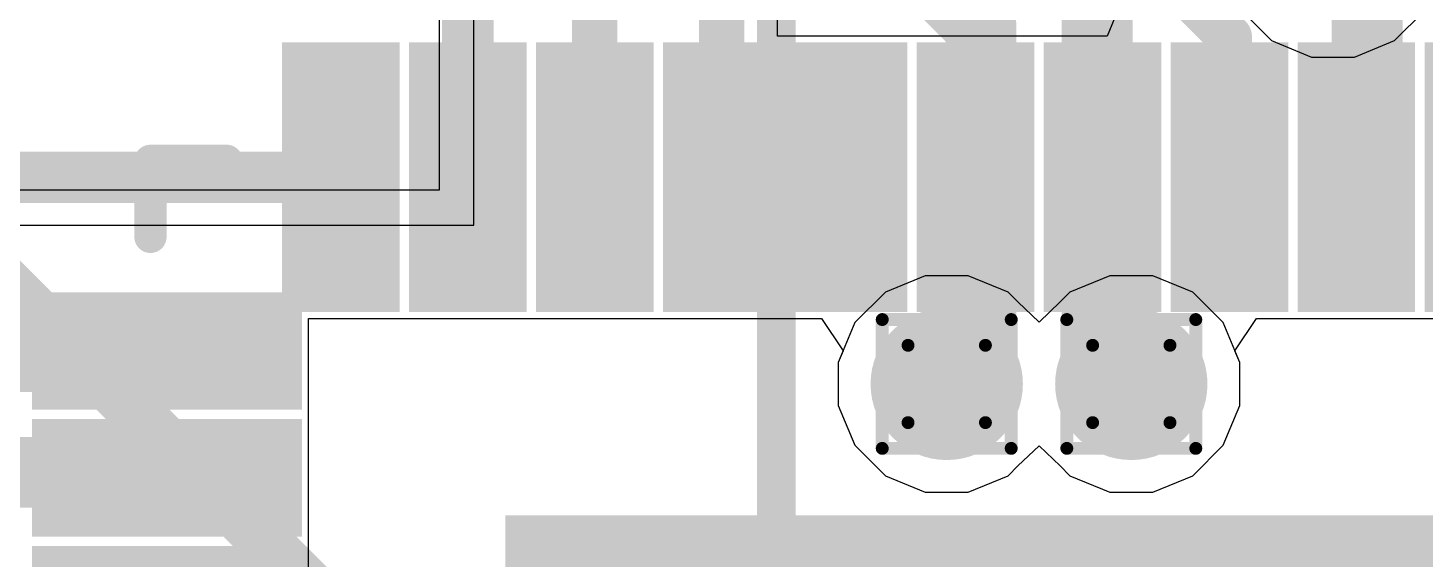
# Model space of a CAD drawing. Header units: inches. Extents: x -6 to 5433, y -4 to 5447.
# Drawn here: x 21.7 to 27.2, y 16.49 to 18.59 of the extents above; entities that cross this region are included whole.
import ezdxf

# ---------------------------------------------------------------- set-up
doc = ezdxf.new("R2010")
doc.units = ezdxf.units.IN
for name, color, linetype in [('Bottom Layer', 5, 'Continuous'), ('Drill Drawing', 1, 'Continuous'), ('Ground', 16, 'Continuous'), ('Power', 76, 'Continuous'), ('Top Layer', 1, 'Continuous'), ('Top Overlay', 2, 'Continuous'), ('Top Paste', 8, 'Continuous'), ('Top Solder', 216, 'Continuous'), ('Via Holes', 16, 'Continuous')]:
    doc.layers.add(name, color=color, linetype=linetype)

msp = doc.modelspace()

# ---------------------------------------------------------------- hatches: boundary and pattern name
at = {"layer": 'Bottom Layer'}
h = msp.add_hatch(color=5, dxfattribs=at)
edge = h.paths.add_edge_path()
edge.add_arc((25.3161, 17.1831), 0.3, 0, 360)
h = msp.add_hatch(color=5, dxfattribs=at)
edge = h.paths.add_edge_path()
edge.add_arc((26.0431, 17.1831), 0.3, 0, 360)
at = {"layer": 'Ground'}
h = msp.add_hatch(color=16, dxfattribs=at)
edge = h.paths.add_edge_path()
edge.add_arc((25.3161, 17.1831), 0.3, 0, 360)
h = msp.add_hatch(color=16, dxfattribs=at)
edge = h.paths.add_edge_path()
edge.add_arc((26.0431, 17.1831), 0.3, 0, 360)
at = {"layer": 'Power'}
h = msp.add_hatch(color=76, dxfattribs=at)
edge = h.paths.add_edge_path()
edge.add_arc((25.3161, 17.1831), 0.3, 0, 360)
h = msp.add_hatch(color=76, dxfattribs=at)
edge = h.paths.add_edge_path()
edge.add_arc((26.0431, 17.1831), 0.3, 0, 360)
at = {"layer": 'Top Layer'}
for points in [[(22.7996, 18.4281), (23.0596, 18.4281), (23.0596, 17.5681), (22.7996, 17.5681)], [(23.2996, 18.4281), (23.5596, 18.4281), (23.5596, 17.5681), (23.2996, 17.5681)], [(23.7996, 18.4281), (24.0596, 18.4281), (24.0596, 17.5681), (23.7996, 17.5681)], [(24.2996, 18.4281), (24.5596, 18.4281), (24.5596, 17.5681), (24.2996, 17.5681)], [(24.7996, 18.4281), (25.0596, 18.4281), (25.0596, 17.5681), (24.7996, 17.5681)], [(25.2996, 18.4281), (25.5596, 18.4281), (25.5596, 17.5681), (25.2996, 17.5681)], [(25.7996, 18.4281), (26.0596, 18.4281), (26.0596, 17.5681), (25.7996, 17.5681)], [(26.2996, 18.4281), (26.5596, 18.4281), (26.5596, 17.5681), (26.2996, 17.5681)], [(26.7996, 18.4281), (27.0596, 18.4281), (27.0596, 17.5681), (26.7996, 17.5681)], [(21.8146, 17.4431), (22.6746, 17.4431), (22.6746, 17.1831), (21.8146, 17.1831)], [(21.8146, 16.9431), (22.6746, 16.9431), (22.6746, 16.6831), (21.8146, 16.6831)], [(23.6796, 16.5631), (29.6796, 16.5631), (29.6796, 10.5631), (23.6796, 10.5631)]]:
    msp.add_hatch(color=1, dxfattribs=at).paths.add_polyline_path(points)
h = msp.add_hatch(color=1, dxfattribs=at)
edge = h.paths.add_edge_path()
edge.add_arc((25.3161, 17.1831), 0.3, 0, 360)
h = msp.add_hatch(color=1, dxfattribs=at)
edge = h.paths.add_edge_path()
edge.add_arc((26.0431, 17.1831), 0.3, 0, 360)
at = {"layer": 'Top Paste'}
for points in [[(22.7996, 18.4281), (23.0596, 18.4281), (23.0596, 17.5681), (22.7996, 17.5681)], [(23.2996, 18.4281), (23.5596, 18.4281), (23.5596, 17.5681), (23.2996, 17.5681)], [(23.7996, 18.4281), (24.0596, 18.4281), (24.0596, 17.5681), (23.7996, 17.5681)], [(24.2996, 18.4281), (24.5596, 18.4281), (24.5596, 17.5681), (24.2996, 17.5681)], [(24.7996, 18.4281), (25.0596, 18.4281), (25.0596, 17.5681), (24.7996, 17.5681)], [(25.2996, 18.4281), (25.5596, 18.4281), (25.5596, 17.5681), (25.2996, 17.5681)], [(25.7996, 18.4281), (26.0596, 18.4281), (26.0596, 17.5681), (25.7996, 17.5681)], [(26.2996, 18.4281), (26.5596, 18.4281), (26.5596, 17.5681), (26.2996, 17.5681)], [(26.7996, 18.4281), (27.0596, 18.4281), (27.0596, 17.5681), (26.7996, 17.5681)], [(21.8146, 17.4431), (22.6746, 17.4431), (22.6746, 17.1831), (21.8146, 17.1831)], [(21.8146, 16.9431), (22.6746, 16.9431), (22.6746, 16.6831), (21.8146, 16.6831)]]:
    msp.add_hatch(color=8, dxfattribs=at).paths.add_polyline_path(points)
at = {"layer": 'Top Solder'}
for points in [[(22.698, 18.5297), (23.1612, 18.5297), (23.1612, 17.4665), (22.698, 17.4665)], [(23.198, 18.5297), (23.6612, 18.5297), (23.6612, 17.4665), (23.198, 17.4665)], [(23.698, 18.5297), (24.1612, 18.5297), (24.1612, 17.4665), (23.698, 17.4665)], [(24.198, 18.5297), (24.6612, 18.5297), (24.6612, 17.4665), (24.198, 17.4665)], [(24.698, 18.5297), (25.1612, 18.5297), (25.1612, 17.4665), (24.698, 17.4665)], [(25.198, 18.5297), (25.6612, 18.5297), (25.6612, 17.4665), (25.198, 17.4665)], [(25.698, 18.5297), (26.1612, 18.5297), (26.1612, 17.4665), (25.698, 17.4665)], [(26.198, 18.5297), (26.6612, 18.5297), (26.6612, 17.4665), (26.198, 17.4665)], [(26.698, 18.5297), (27.1612, 18.5297), (27.1612, 17.4665), (26.698, 17.4665)], [(27.198, 18.5297), (27.6612, 18.5297), (27.6612, 17.4665), (27.198, 17.4665)], [(21.713, 17.5447), (22.7762, 17.5447), (22.7762, 17.0815), (21.713, 17.0815)], [(21.713, 17.0447), (22.7762, 17.0447), (22.7762, 16.5815), (21.713, 16.5815)], [(23.578, 16.6647), (29.7812, 16.6647), (29.7812, 10.4615), (23.578, 10.4615)], [(21.713, 16.5447), (22.7762, 16.5447), (22.7762, 16.0815), (21.713, 16.0815)]]:
    msp.add_hatch(color=216, dxfattribs=at).paths.add_polyline_path(points)
at = {"layer": 'Via Holes'}
h = msp.add_hatch(color=7, dxfattribs=at)
edge = h.paths.add_edge_path()
edge.add_arc((25.3161, 17.1831), 0.15, 0, 360)
h = msp.add_hatch(color=7, dxfattribs=at)
edge = h.paths.add_edge_path()
edge.add_arc((26.0431, 17.1831), 0.15, 0, 360)

# ---------------------------------------------------------------- linework, layer by layer
at = {"layer": 'Bottom Layer'}
for points in [[(14.288, 29.7556, 0.2794, 0.2794, 0), (25.451, 18.5926, 0.2794, 0.2794, 0)], [(20.1669, 19.0253, 0.2032, 0.2032, 0), (24.7583, 14.4339, 0.2032, 0.2032, 0)], [(25.9082, 17.4047, 0.2794, 0.2794, 0), (25.9082, 18.7819, 0.2794, 0.2794, 0)], [(24.6455, 16.5789, 0.1524, 0.1524, 0), (24.6455, 18.7731, 0.1524, 0.1524, 0)], [(25.451, 17.4047, 0.2794, 0.2794, 0), (25.451, 18.5926, 0.2794, 0.2794, 0)], [(25.3161, 17.2698, 0.2794, 0.2794, 0), (25.451, 17.4047, 0.2794, 0.2794, 0)], [(25.9082, 17.4047, 0.2794, 0.2794, 0), (26.0431, 17.2698, 0.2794, 0.2794, 0)], [(25.3161, 17.1831, 0.2794, 0.2794, 0), (25.3161, 17.2698, 0.2794, 0.2794, 0)], [(26.0431, 17.1831, 0.2794, 0.2794, 0), (26.0431, 17.2698, 0.2794, 0.2794, 0)], [(24.6455, 16.5789, 0.1524, 0.1524, 0), (25.9082, 15.3162, 0.1524, 0.1524, 0)]]:
    msp.add_lwpolyline(points, format="xyseb", dxfattribs=at)
for points in [[(25.3812, 18.5926, 0.1397, 0.1397, 1), (25.5209, 18.5926, 0.1397, 0.1397, 1)], [(25.3812, 18.5926, 0.1397, 0.1397, 1), (25.5209, 18.5926, 0.1397, 0.1397, 1)], [(25.3812, 17.4047, 0.1397, 0.1397, 1), (25.5209, 17.4047, 0.1397, 0.1397, 1)], [(25.3812, 17.4047, 0.1397, 0.1397, 1), (25.5209, 17.4047, 0.1397, 0.1397, 1)], [(25.8384, 17.4047, 0.1397, 0.1397, 1), (25.9781, 17.4047, 0.1397, 0.1397, 1)], [(25.8384, 17.4047, 0.1397, 0.1397, 1), (25.9781, 17.4047, 0.1397, 0.1397, 1)], [(25.2463, 17.2698, 0.1397, 0.1397, 1), (25.386, 17.2698, 0.1397, 0.1397, 1)], [(25.2463, 17.2698, 0.1397, 0.1397, 1), (25.386, 17.2698, 0.1397, 0.1397, 1)], [(25.9733, 17.2698, 0.1397, 0.1397, 1), (26.113, 17.2698, 0.1397, 0.1397, 1)], [(25.9733, 17.2698, 0.1397, 0.1397, 1), (26.113, 17.2698, 0.1397, 0.1397, 1)], [(25.2463, 17.1831, 0.1397, 0.1397, 1), (25.386, 17.1831, 0.1397, 0.1397, 1)], [(25.9733, 17.1831, 0.1397, 0.1397, 1), (26.113, 17.1831, 0.1397, 0.1397, 1)], [(24.6074, 16.5789, 0.0762, 0.0762, 1), (24.6836, 16.5789, 0.0762, 0.0762, 1)], [(24.6074, 16.5789, 0.0762, 0.0762, 1), (24.6836, 16.5789, 0.0762, 0.0762, 1)]]:
    msp.add_lwpolyline(points, format="xyseb", close=True, dxfattribs=at)
at = {"layer": 'Drill Drawing'}
for points in [[(25.0621, 17.4371, 0.0508, 0.0508, 0), (25.5701, 17.4371, 0.0508, 0.0508, 0)], [(25.0621, 16.9291, 0.0508, 0.0508, 0), (25.0621, 17.4371, 0.0508, 0.0508, 0)], [(25.5701, 16.9291, 0.0508, 0.0508, 0), (25.5701, 17.4371, 0.0508, 0.0508, 0)], [(25.7891, 17.4371, 0.0508, 0.0508, 0), (26.2971, 17.4371, 0.0508, 0.0508, 0)], [(25.7891, 16.9291, 0.0508, 0.0508, 0), (25.7891, 17.4371, 0.0508, 0.0508, 0)], [(26.2971, 16.9291, 0.0508, 0.0508, 0), (26.2971, 17.4371, 0.0508, 0.0508, 0)], [(25.1637, 17.3355, 0.0508, 0.0508, 0), (25.4685, 17.3355, 0.0508, 0.0508, 0)], [(25.1637, 17.0307, 0.0508, 0.0508, 0), (25.1637, 17.3355, 0.0508, 0.0508, 0)], [(25.4685, 17.0307, 0.0508, 0.0508, 0), (25.4685, 17.3355, 0.0508, 0.0508, 0)], [(25.8907, 17.3355, 0.0508, 0.0508, 0), (26.1955, 17.3355, 0.0508, 0.0508, 0)], [(25.8907, 17.0307, 0.0508, 0.0508, 0), (25.8907, 17.3355, 0.0508, 0.0508, 0)], [(26.1955, 17.0307, 0.0508, 0.0508, 0), (26.1955, 17.3355, 0.0508, 0.0508, 0)], [(25.1637, 17.0307, 0.0508, 0.0508, 0), (25.4685, 17.0307, 0.0508, 0.0508, 0)], [(25.8907, 17.0307, 0.0508, 0.0508, 0), (26.1955, 17.0307, 0.0508, 0.0508, 0)], [(25.0621, 16.9291, 0.0508, 0.0508, 0), (25.5701, 16.9291, 0.0508, 0.0508, 0)], [(25.7891, 16.9291, 0.0508, 0.0508, 0), (26.2971, 16.9291, 0.0508, 0.0508, 0)]]:
    msp.add_lwpolyline(points, format="xyseb", dxfattribs=at)
for points in [[(25.0494, 17.4371, 0.0254, 0.0254, 1), (25.0748, 17.4371, 0.0254, 0.0254, 1)], [(25.0494, 17.4371, 0.0254, 0.0254, 1), (25.0748, 17.4371, 0.0254, 0.0254, 1)], [(25.5574, 17.4371, 0.0254, 0.0254, 1), (25.5828, 17.4371, 0.0254, 0.0254, 1)], [(25.5574, 17.4371, 0.0254, 0.0254, 1), (25.5828, 17.4371, 0.0254, 0.0254, 1)], [(25.7764, 17.4371, 0.0254, 0.0254, 1), (25.8018, 17.4371, 0.0254, 0.0254, 1)], [(25.7764, 17.4371, 0.0254, 0.0254, 1), (25.8018, 17.4371, 0.0254, 0.0254, 1)], [(26.2844, 17.4371, 0.0254, 0.0254, 1), (26.3098, 17.4371, 0.0254, 0.0254, 1)], [(26.2844, 17.4371, 0.0254, 0.0254, 1), (26.3098, 17.4371, 0.0254, 0.0254, 1)], [(25.151, 17.3355, 0.0254, 0.0254, 1), (25.1764, 17.3355, 0.0254, 0.0254, 1)], [(25.151, 17.3355, 0.0254, 0.0254, 1), (25.1764, 17.3355, 0.0254, 0.0254, 1)], [(25.4558, 17.3355, 0.0254, 0.0254, 1), (25.4812, 17.3355, 0.0254, 0.0254, 1)], [(25.4558, 17.3355, 0.0254, 0.0254, 1), (25.4812, 17.3355, 0.0254, 0.0254, 1)], [(25.878, 17.3355, 0.0254, 0.0254, 1), (25.9034, 17.3355, 0.0254, 0.0254, 1)], [(25.878, 17.3355, 0.0254, 0.0254, 1), (25.9034, 17.3355, 0.0254, 0.0254, 1)], [(26.1828, 17.3355, 0.0254, 0.0254, 1), (26.2082, 17.3355, 0.0254, 0.0254, 1)], [(26.1828, 17.3355, 0.0254, 0.0254, 1), (26.2082, 17.3355, 0.0254, 0.0254, 1)], [(25.151, 17.0307, 0.0254, 0.0254, 1), (25.1764, 17.0307, 0.0254, 0.0254, 1)], [(25.151, 17.0307, 0.0254, 0.0254, 1), (25.1764, 17.0307, 0.0254, 0.0254, 1)], [(25.4558, 17.0307, 0.0254, 0.0254, 1), (25.4812, 17.0307, 0.0254, 0.0254, 1)], [(25.4558, 17.0307, 0.0254, 0.0254, 1), (25.4812, 17.0307, 0.0254, 0.0254, 1)], [(25.878, 17.0307, 0.0254, 0.0254, 1), (25.9034, 17.0307, 0.0254, 0.0254, 1)], [(25.878, 17.0307, 0.0254, 0.0254, 1), (25.9034, 17.0307, 0.0254, 0.0254, 1)], [(26.1828, 17.0307, 0.0254, 0.0254, 1), (26.2082, 17.0307, 0.0254, 0.0254, 1)], [(26.1828, 17.0307, 0.0254, 0.0254, 1), (26.2082, 17.0307, 0.0254, 0.0254, 1)], [(25.0494, 16.9291, 0.0254, 0.0254, 1), (25.0748, 16.9291, 0.0254, 0.0254, 1)], [(25.0494, 16.9291, 0.0254, 0.0254, 1), (25.0748, 16.9291, 0.0254, 0.0254, 1)], [(25.5574, 16.9291, 0.0254, 0.0254, 1), (25.5828, 16.9291, 0.0254, 0.0254, 1)], [(25.5574, 16.9291, 0.0254, 0.0254, 1), (25.5828, 16.9291, 0.0254, 0.0254, 1)], [(25.7764, 16.9291, 0.0254, 0.0254, 1), (25.8018, 16.9291, 0.0254, 0.0254, 1)], [(25.7764, 16.9291, 0.0254, 0.0254, 1), (25.8018, 16.9291, 0.0254, 0.0254, 1)], [(26.2844, 16.9291, 0.0254, 0.0254, 1), (26.3098, 16.9291, 0.0254, 0.0254, 1)], [(26.2844, 16.9291, 0.0254, 0.0254, 1), (26.3098, 16.9291, 0.0254, 0.0254, 1)]]:
    msp.add_lwpolyline(points, format="xyseb", close=True, dxfattribs=at)
at = {"layer": 'Ground'}
for p, q in [((26.4756, 18.657), (26.5957, 18.5369)), ((27.1181, 18.5756), (27.201, 18.6556)), ((27.0794, 18.5369), (27.1181, 18.5756)), ((26.5957, 18.5369), (26.7526, 18.4719)), ((26.9225, 18.4719), (27.0794, 18.5369)), ((26.7526, 18.4719), (26.9225, 18.4719)), ((25.2312, 17.6101), (25.0743, 17.545)), ((25.4011, 17.6101), (25.2312, 17.6101)), ((25.558, 17.545), (25.4011, 17.6101)), ((25.9582, 17.6101), (25.8013, 17.545)), ((26.1281, 17.6101), (25.9582, 17.6101)), ((26.285, 17.545), (26.1281, 17.6101)), ((25.0743, 17.545), (24.9541, 17.4249)), ((25.5967, 17.5064), (25.558, 17.545)), ((25.6796, 17.4264), (25.5967, 17.5064)), ((25.7626, 17.5064), (25.6796, 17.4264)), ((25.8013, 17.545), (25.7626, 17.5064)), ((26.4051, 17.4249), (26.285, 17.545)), ((24.9541, 17.4249), (24.8891, 17.268)), ((26.4701, 17.268), (26.4051, 17.4249)), ((24.8891, 17.268), (24.8891, 17.0981)), ((26.4701, 17.0981), (26.4701, 17.268)), ((24.8891, 17.0981), (24.9541, 16.9412)), ((26.4051, 16.9412), (26.4701, 17.0981)), ((24.9541, 16.9412), (25.0743, 16.8211)), ((25.5967, 16.8597), (25.6796, 16.9397)), ((25.6796, 16.9397), (25.7626, 16.8597)), ((26.285, 16.8211), (26.4051, 16.9412)), ((25.558, 16.8211), (25.5967, 16.8597)), ((25.7626, 16.8597), (25.8013, 16.8211)), ((25.0743, 16.8211), (25.2312, 16.7561)), ((25.4011, 16.7561), (25.558, 16.8211)), ((25.8013, 16.8211), (25.9582, 16.7561)), ((26.1281, 16.7561), (26.285, 16.8211)), ((25.2312, 16.7561), (25.4011, 16.7561)), ((25.9582, 16.7561), (26.1281, 16.7561))]:
    msp.add_line(p, q, dxfattribs=at)
at = {"layer": 'Power'}
for p, q in [((23.3164, 20.0528), (23.3164, 17.9471)), ((23.4538, 17.8096), (23.4538, 20.0528)), ((26.4756, 18.657), (26.5957, 18.5369)), ((27.1181, 18.5756), (27.201, 18.6556)), ((27.0794, 18.5369), (27.1181, 18.5756)), ((26.5957, 18.5369), (26.7526, 18.4719)), ((26.9225, 18.4719), (27.0794, 18.5369)), ((26.7526, 18.4719), (26.9225, 18.4719)), ((23.3164, 17.9471), (19.6028, 17.9471)), ((19.6028, 17.8096), (23.4538, 17.8096)), ((25.2312, 17.6101), (25.0743, 17.545)), ((25.4011, 17.6101), (25.2312, 17.6101)), ((25.558, 17.545), (25.4011, 17.6101)), ((25.9582, 17.6101), (25.8013, 17.545)), ((26.1281, 17.6101), (25.9582, 17.6101)), ((26.285, 17.545), (26.1281, 17.6101)), ((25.0743, 17.545), (24.9541, 17.4249)), ((25.5967, 17.5064), (25.558, 17.545)), ((25.6796, 17.4264), (25.5967, 17.5064)), ((25.7626, 17.5064), (25.6796, 17.4264)), ((25.8013, 17.545), (25.7626, 17.5064)), ((26.4051, 17.4249), (26.285, 17.545)), ((24.9541, 17.4249), (24.8891, 17.268)), ((26.4701, 17.268), (26.4051, 17.4249)), ((24.8891, 17.268), (24.8891, 17.0981)), ((26.4701, 17.0981), (26.4701, 17.268)), ((24.8891, 17.0981), (24.9541, 16.9412)), ((26.4051, 16.9412), (26.4701, 17.0981)), ((24.9541, 16.9412), (25.0743, 16.8211)), ((25.5967, 16.8597), (25.6796, 16.9397)), ((25.6796, 16.9397), (25.7626, 16.8597)), ((26.285, 16.8211), (26.4051, 16.9412)), ((25.558, 16.8211), (25.5967, 16.8597)), ((25.7626, 16.8597), (25.8013, 16.8211)), ((25.0743, 16.8211), (25.2312, 16.7561)), ((25.4011, 16.7561), (25.558, 16.8211)), ((25.8013, 16.8211), (25.9582, 16.7561)), ((26.1281, 16.7561), (26.285, 16.8211)), ((25.2312, 16.7561), (25.4011, 16.7561)), ((25.9582, 16.7561), (26.1281, 16.7561))]:
    msp.add_line(p, q, dxfattribs=at)
at = {"layer": 'Top Layer'}
for p, q in [((24.6498, 18.5551), (24.6498, 22.3552)), ((25.9971, 18.6724), (25.9485, 18.5551)), ((25.9485, 18.5551), (24.6498, 18.5551)), ((22.8016, 16.5561), (22.8016, 17.4411)), ((22.8016, 17.4411), (24.8234, 17.4411)), ((24.8234, 17.4411), (24.9082, 17.3141)), ((26.4511, 17.3141), (26.5359, 17.4411)), ((26.5359, 17.4411), (27.3234, 17.4411)), ((24.9082, 17.3141), (24.8891, 17.268)), ((26.4701, 17.268), (26.4511, 17.3141)), ((24.8891, 17.268), (24.8891, 17.0981)), ((26.4701, 17.0981), (26.4701, 17.268)), ((24.8891, 17.0981), (24.9541, 16.9412)), ((26.4051, 16.9412), (26.4701, 17.0981)), ((24.9541, 16.9412), (25.0743, 16.8211)), ((25.5967, 16.8597), (25.6796, 16.9397)), ((25.6796, 16.9397), (25.7626, 16.8597)), ((26.285, 16.8211), (26.4051, 16.9412)), ((25.558, 16.8211), (25.5967, 16.8597)), ((25.7626, 16.8597), (25.8013, 16.8211)), ((25.0743, 16.8211), (25.2312, 16.7561)), ((25.4011, 16.7561), (25.558, 16.8211)), ((25.8013, 16.8211), (25.9582, 16.7561)), ((26.1281, 16.7561), (26.285, 16.8211)), ((25.2312, 16.7561), (25.4011, 16.7561)), ((25.9582, 16.7561), (26.1281, 16.7561)), ((22.8016, 15.8109), (22.8016, 16.5561))]:
    msp.add_line(p, q, dxfattribs=at)
for points in [[(24.4296, 17.9981, 0.1778, 0.1778, 0), (24.4296, 22.4464, 0.1778, 0.1778, 0)], [(23.9296, 17.9981, 0.1778, 0.1778, 0), (23.9296, 21.2208, 0.1778, 0.1778, 0)], [(23.4296, 17.9981, 0.2032, 0.2032, 0), (23.4296, 18.8451, 0.2032, 0.2032, 0)], [(26.1391, 18.8417, 0.1778, 0.1778, 0), (26.4296, 18.5512, 0.1778, 0.1778, 0)], [(26.9724, 18.0409, 0.2794, 0.2794, 0), (26.9724, 18.764, 0.2794, 0.2794, 0)], [(26.4296, 17.9981, 0.1778, 0.1778, 0), (26.4296, 18.5512, 0.1778, 0.1778, 0)], [(26.9296, 17.9981, 0.2794, 0.2794, 0), (26.9724, 18.0409, 0.2794, 0.2794, 0)], [(25.4296, 17.2966, 0.2794, 0.2794, 0), (25.4296, 17.9981, 0.2794, 0.2794, 0)], [(25.9296, 17.2966, 0.2794, 0.2794, 0), (25.9296, 17.9981, 0.2794, 0.2794, 0)], [(20.9011, 17.9981, 0.2032, 0.2032, 0), (22.9296, 17.9981, 0.2032, 0.2032, 0)], [(22.2232, 17.2917, 0.2794, 0.2794, 0), (22.2446, 17.3131, 0.2794, 0.2794, 0)], [(19.3373, 17.2917, 0.2794, 0.2794, 0), (22.2232, 17.2917, 0.2794, 0.2794, 0)], [(25.3161, 17.1831, 0.2794, 0.2794, 0), (25.4296, 17.2966, 0.2794, 0.2794, 0)], [(25.9296, 17.2966, 0.2794, 0.2794, 0), (26.0431, 17.1831, 0.2794, 0.2794, 0)], [(19.3373, 16.8345, 0.2794, 0.2794, 0), (22.2232, 16.8345, 0.2794, 0.2794, 0)], [(22.2232, 16.8345, 0.2794, 0.2794, 0), (22.2446, 16.8131, 0.2794, 0.2794, 0)]]:
    msp.add_lwpolyline(points, format="xyseb", dxfattribs=at)
for points in [[(26.3852, 18.5512, 0.0889, 0.0889, 1), (26.4741, 18.5512, 0.0889, 0.0889, 1)], [(26.3852, 18.5512, 0.0889, 0.0889, 1), (26.4741, 18.5512, 0.0889, 0.0889, 1)], [(26.9026, 18.0409, 0.1397, 0.1397, 1), (27.0423, 18.0409, 0.1397, 0.1397, 1)], [(26.9026, 18.0409, 0.1397, 0.1397, 1), (27.0423, 18.0409, 0.1397, 0.1397, 1)], [(25.3598, 17.9981, 0.1397, 0.1397, 1), (25.4995, 17.9981, 0.1397, 0.1397, 1)], [(25.8598, 17.9981, 0.1397, 0.1397, 1), (25.9995, 17.9981, 0.1397, 0.1397, 1)], [(26.8598, 17.9981, 0.1397, 0.1397, 1), (26.9995, 17.9981, 0.1397, 0.1397, 1)], [(22.8788, 17.9981, 0.1016, 0.1016, 1), (22.9804, 17.9981, 0.1016, 0.1016, 1)], [(23.3788, 17.9981, 0.1016, 0.1016, 1), (23.4804, 17.9981, 0.1016, 0.1016, 1)], [(23.8852, 17.9981, 0.0889, 0.0889, 1), (23.9741, 17.9981, 0.0889, 0.0889, 1)], [(24.3852, 17.9981, 0.0889, 0.0889, 1), (24.4741, 17.9981, 0.0889, 0.0889, 1)], [(26.3852, 17.9981, 0.0889, 0.0889, 1), (26.4741, 17.9981, 0.0889, 0.0889, 1)], [(22.1748, 17.3131, 0.1397, 0.1397, 1), (22.3145, 17.3131, 0.1397, 0.1397, 1)], [(22.1534, 17.2917, 0.1397, 0.1397, 1), (22.2931, 17.2917, 0.1397, 0.1397, 1)], [(22.1534, 17.2917, 0.1397, 0.1397, 1), (22.2931, 17.2917, 0.1397, 0.1397, 1)], [(25.3598, 17.2966, 0.1397, 0.1397, 1), (25.4995, 17.2966, 0.1397, 0.1397, 1)], [(25.3598, 17.2966, 0.1397, 0.1397, 1), (25.4995, 17.2966, 0.1397, 0.1397, 1)], [(25.8598, 17.2966, 0.1397, 0.1397, 1), (25.9995, 17.2966, 0.1397, 0.1397, 1)], [(25.8598, 17.2966, 0.1397, 0.1397, 1), (25.9995, 17.2966, 0.1397, 0.1397, 1)], [(25.2463, 17.1831, 0.1397, 0.1397, 1), (25.386, 17.1831, 0.1397, 0.1397, 1)], [(25.9733, 17.1831, 0.1397, 0.1397, 1), (26.113, 17.1831, 0.1397, 0.1397, 1)], [(22.1534, 16.8345, 0.1397, 0.1397, 1), (22.2931, 16.8345, 0.1397, 0.1397, 1)], [(22.1534, 16.8345, 0.1397, 0.1397, 1), (22.2931, 16.8345, 0.1397, 0.1397, 1)], [(22.1748, 16.8131, 0.1397, 0.1397, 1), (22.3145, 16.8131, 0.1397, 0.1397, 1)]]:
    msp.add_lwpolyline(points, format="xyseb", close=True, dxfattribs=at)
at = {"layer": 'Top Overlay'}
for points in [[(22.1796, 18.0631, 0.127, 0.127, 0), (22.4796, 18.0631, 0.127, 0.127, 0)], [(22.1796, 17.7631, 0.127, 0.127, 0), (22.1796, 18.0631, 0.127, 0.127, 0)]]:
    msp.add_lwpolyline(points, format="xyseb", dxfattribs=at)
for points in [[(22.1479, 18.0631, 0.0635, 0.0635, 1), (22.2114, 18.0631, 0.0635, 0.0635, 1)], [(22.1479, 18.0631, 0.0635, 0.0635, 1), (22.2114, 18.0631, 0.0635, 0.0635, 1)], [(22.4479, 18.0631, 0.0635, 0.0635, 1), (22.5114, 18.0631, 0.0635, 0.0635, 1)], [(22.1479, 17.7631, 0.0635, 0.0635, 1), (22.2114, 17.7631, 0.0635, 0.0635, 1)]]:
    msp.add_lwpolyline(points, format="xyseb", close=True, dxfattribs=at)

doc.saveas('drawing.dxf')
